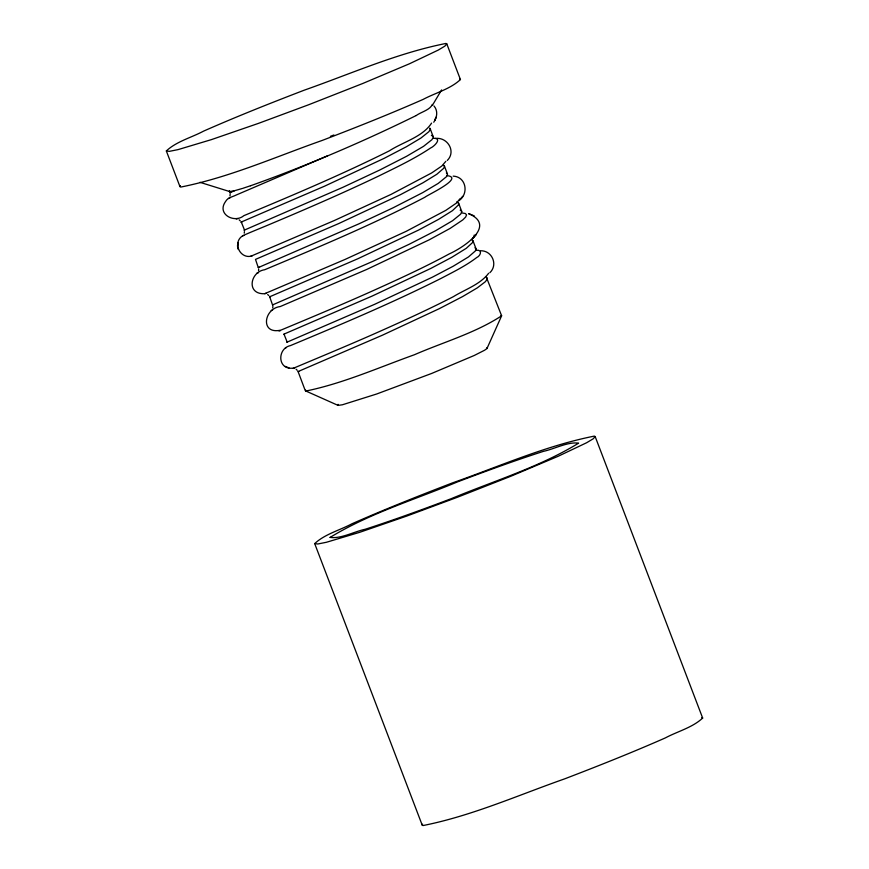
<?xml version="1.0" encoding="UTF-8"?>
<svg xmlns="http://www.w3.org/2000/svg" width="869" height="869" viewBox="0 0 869 869"><rect width="100%" height="100%" fill="white"/><g stroke="black" fill="none" stroke-linecap="round" stroke-linejoin="round"><path stroke-width="1.3" d="M244.276 233.174L244.406 231.621M229.981 195.916L230.122 194.363M272.725 307.941L272.866 306.399M258.538 270.607L258.68 269.053M252.162 255.899C240.246 259.788 231.773 242.516 242.864 235.651C252.933 231.176 263.209 227.167 273.333 222.833C308.886 207.865 344.276 192.516 379.069 175.853C396.59 167.228 414.361 158.842 430.633 147.969C434.511 146.329 442.571 137.975 433.446 138.258M433.75 122.236C437.172 117.38 438.106 110.7 433.979 105.953M237.53 246.079L238.063 242.614L237.519 246.025L238.149 249.262M287.215 342.223L283.989 334.109L372.019 296.133L430.828 268.423L451.728 257.343L466.316 248.284L472.519 242.581L472.986 240.789L471.432 239.496M250.522 256.377L334.12 220.617L391.148 194.352L431.73 172.898L441.832 166.012L445.83 161.341M460.114 198.632L456.431 203.074L445.819 210.352L406.279 231.284L345.167 259.386L264.773 293.668L266.164 293.331M488.639 273.268C480.079 284.587 465.187 289.355 453.39 296.655C429.395 309.016 404.835 320.237 380.188 331.208C351.684 343.928 322.823 355.845 294.059 367.978C277.287 371.096 276.776 348.415 290.463 345.59C341.235 324.387 392.028 303.053 441.202 278.33C453.325 271.954 465.762 265.871 476.701 257.539C480.774 255.866 482.729 249.305 476.288 250.305M259.505 267.304L258.278 267.587L255.497 259.397L338.747 223.55L400.283 194.754L423.007 182.762L436.835 174.267L443.787 168.217L444.493 166.283L443.451 165.023M166.337 150.945C176.494 141.408 191.386 137.639 203.618 131.11C236.813 116.489 270.531 103.107 304.389 90.126C351.152 73.68 397.231 53.118 445.96 43.45L446.807 43.906L460.429 79.557C450.272 89.094 435.38 92.864 423.149 99.392C389.953 114.013 356.236 127.395 322.366 140.376C275.614 156.822 229.535 177.385 180.806 187.052L179.948 186.596L166.337 150.945L169.39 151.347L178.036 149.62L211.341 139.648L258.43 123.387L308.756 104.715L362.688 83.511L409.538 63.741L438.302 50.054L444.863 46.122L446.807 43.906M179.948 186.596L180.361 185.694M486.683 347.806L486.977 348.512L484.63 350.207L474.311 355.454L431.654 373.453L376.69 393.994L342.44 404.769L338.074 405.388L305.899 391.039L305.584 390.083M314.697 543.603C324.854 534.077 339.746 530.307 351.978 523.768C385.173 509.158 418.891 495.775 452.749 482.795C499.512 466.338 545.591 445.775 594.32 436.108L595.167 436.564L702.663 718.055C692.506 727.592 677.614 731.361 665.382 737.89C632.187 752.511 598.469 765.893 564.611 778.874C517.848 795.32 471.769 815.882 423.04 825.55L422.193 825.094L314.697 543.603L317.75 544.005L326.396 542.278L359.69 532.317L406.79 516.056L457.116 497.383L511.048 476.169L557.898 456.399L586.662 442.723L593.223 438.791L595.167 436.564M422.193 825.094L422.595 824.192M486.977 348.512L501.63 315.795L486.325 277.102M327.135 155.975L236.466 194.917C232.566 196.915 227.591 197.48 225.343 201.825C216.707 214.274 234.543 223.615 243.831 215.675C292.864 195.232 341.865 174.539 389.421 150.804C403.031 141.94 422.54 137.052 431.578 123.105M285.445 347.861L286.368 347.611M458.919 200.674C469.097 193.852 466.229 176.679 453.173 176.135M436.412 116.815L434.674 120.291L435.445 118.803M244.558 230.155L241.278 222.029L324.669 186.129L384.163 158.332L406.301 146.785L420.922 138.052L428.895 131.675L430.22 129.362L429.775 128.058M462.112 212.959L465.36 213.513L466.566 214.86L465.654 217.065L462.753 219.933L450.142 228.395L429.264 239.79L366.685 269.466L280.187 306.572C263.763 308.462 259.831 334.978 281.002 330.09C311.786 317.218 342.592 304.367 373.051 290.691C398.784 279.09 424.496 267.337 449.316 253.878C463.123 247.676 497.155 225.636 468.565 213.622L474.213 215.87M416.208 115.534C421.15 111.949 430.068 109.994 432.338 104.421M432.349 105.399L441.593 89.931M447.285 160.439C456.421 151.445 447.448 136.889 435.478 138.443M273.311 304.78L272.54 304.921L269.672 296.785L357.952 258.701L418.521 230.089L438.552 219.379L452.423 210.678L458.441 204.921L458.626 203.183L456.616 201.999M264.763 293.722C245.797 294.569 250.25 271.628 264.665 269.748C318.738 247.068 372.997 224.495 424.952 197.209C426.994 195.156 465.534 177.472 446.655 175.592M489.855 272.692C498.328 264.806 492.028 250.457 480.698 250.772M473.323 237.845L474.311 235.01M460.613 198.708L462.688 196.329M258.278 267.587L358.832 223.887L393.19 207.756L422.692 192.646L438.215 183.413L446.568 176.592L447.546 174.256L444.331 165.794M228.395 198.425L229.785 198.078M472.312 238.942L476.375 234.478M305.301 390.724L298.078 371.552L382.447 335.184L439.247 308.691L462.58 296.59L477.244 287.911L485.293 281.762L487.053 279.427L487.074 277.743M279.058 331.067L280.372 330.687M338.117 404.357L338.074 405.388M293.255 368.413L294.743 368M229.568 190.713L229.155 191.332L229.785 191.56L234.369 190.756L229.764 192.885L230.654 192.701M244.037 230.252L342.94 187.291L379.699 170.042L406.605 156.29L423.561 146.329L432.002 139.616L433.283 136.944L430.166 128.645M286.813 342.256L374.68 304.302L432.577 277.081L453.227 266.218L468.467 256.931L475.3 251L476.082 249.197L475.017 247.708M272.54 304.921L373.062 261.254L409.277 244.222L435.467 230.796L452.586 220.693L460.657 214.143L461.808 211.667L458.626 203.183M416.066 115.61C362.264 142.082 306.985 165.664 250.5 185.781M330.405 136.346L333.902 134.999M250.229 185.868L242.82 188.323M237.91 218.543L236.259 219.031M258.484 272.714L256.952 273.17M242.223 188.508L234.587 190.702M243.896 235.477L242.636 235.825M272.551 310.124L271.204 310.515M241.897 222.04L241.006 222.258M270.368 296.742L269.564 296.948M284.467 334.141L283.805 334.293M298.806 371.465L298.1 371.639M305.899 391.039C343.233 383.37 378.558 367.587 414.372 354.758C443.386 342.125 475.202 333.109 501.63 315.795L501.033 315.48M431.382 135.368L433.077 136.357M199.989 182.327L229.666 191.56M285.282 366.392L288.997 367.891M460.201 210.146L461.743 211.341M446.362 172.953L447.459 173.941M459.582 79.101L460.429 79.557M701.815 717.598L702.663 718.055M239.138 219.824L240.278 220.889M267.663 294.515L268.803 295.579M296.133 369.271L297.274 370.335M472.986 240.789L476.049 248.827M330.09 537.411C341.017 538.976 353.998 531.632 365.208 529.254C394.124 519.89 422.671 509.462 451.098 498.73C493.733 480.959 539.149 467.25 578.602 443.168C567.663 441.604 554.694 448.947 543.483 451.337C514.567 460.689 486.01 471.117 457.583 481.861C414.958 499.621 369.542 513.329 330.09 537.411"/></g></svg>
